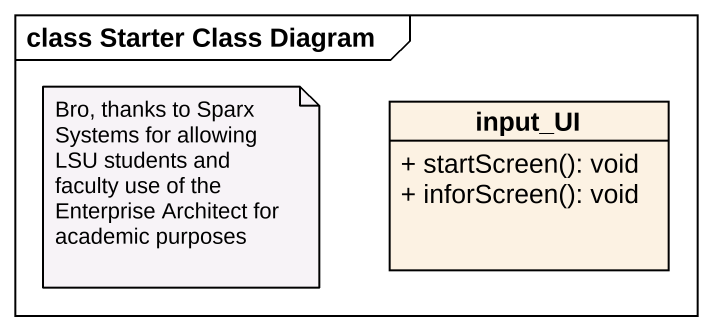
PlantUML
@startuml
mainframe class Starter Class Diagram
hide circle
hide empty members
skinparam classAttributeIconSize 0
class input_UI {
  + startScreen(): void
  + inforScreen(): void
}
note as N1
  Bro, thanks to Sparx Systems for allowing LSU students and faculty use of the Enterprise Architect for academic purposes
end note
@enduml
